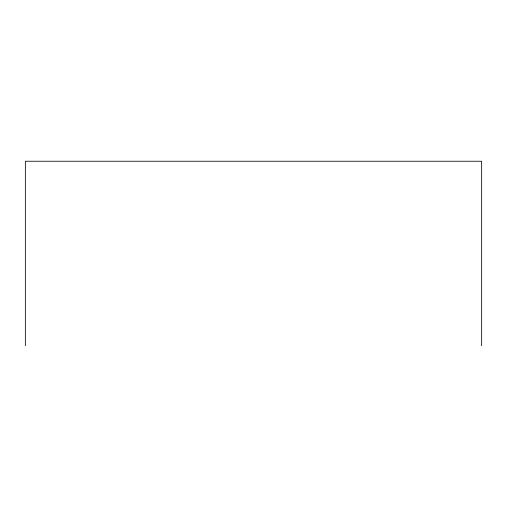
<?xml version="1.0" encoding="UTF-8"?>
<svg xmlns="http://www.w3.org/2000/svg" width="507" height="507" viewBox="0 0 507 507"><rect width="100%" height="100%" fill="white"/><g stroke="black" fill="none" stroke-linecap="round" stroke-linejoin="round"><path stroke-width="0.76" d="M481.65 345.761L481.65 161.239L25.35 161.239L25.35 345.761"/></g></svg>
